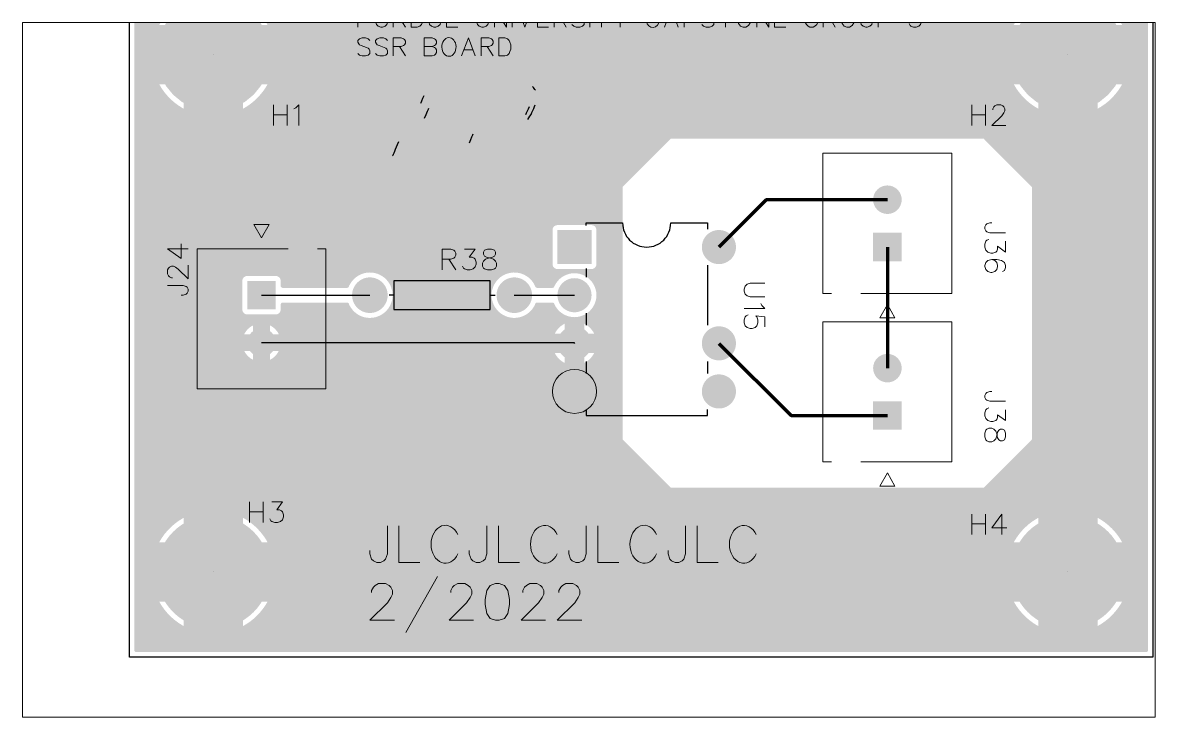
# Paper-space layout 'Layout1' of a CAD drawing. Header units: inches. Extents: x 0 to 16.5, y 0 to 10.2.
# The model-space entities are those that its viewports show. They can reach past a viewport. Long polylines and large blocks are cut down to what shows.
import ezdxf

# ---------------------------------------------------------------- set-up
doc = ezdxf.new("R2010")
doc.units = ezdxf.units.IN
doc.header["$MEASUREMENT"] = 0
doc.layers.add('PDF4_Geometry', color=7, linetype='Continuous', true_color=0xffcc00)
doc.layers.add('PDF4_Solid Fills', color=7, linetype='Continuous', true_color=0xbfbfbf)

msp = doc.modelspace()

# ---------------------------------------------------------------- hatches: boundary and pattern name
at = {"layer": 'PDF4_Solid Fills', "transparency": 33554559}
h = msp.add_hatch(color=1, dxfattribs=at)
h.paths.add_polyline_path([(6.139, 14.585), (6.126, 14.588), (6.115, 14.595), (6.108, 14.606), (6.105, 14.619), (6.105, 26.42), (6.108, 26.433), (6.115, 26.444), (6.126, 26.452), (6.139, 26.454), (23.962, 26.454), (23.975, 26.452), (23.986, 26.444), (23.993, 26.433), (23.996, 26.42), (23.996, 23.681), (23.993, 23.669), (23.986, 23.657), (23.975, 23.65), (23.962, 23.648), (15.575, 23.648), (15.57, 23.645), (14.725, 22.8), (14.722, 22.795), (14.722, 18.34), (14.725, 18.335), (15.57, 17.49), (15.575, 17.487), (23.962, 17.487), (23.975, 17.485), (23.986, 17.477), (23.993, 17.466), (23.996, 17.453), (23.996, 14.619), (23.993, 14.606), (23.986, 14.595), (23.975, 14.588), (23.962, 14.585)], flags=0)
h.paths.add_polyline_path([(10.249, 20.485), (10.299, 20.487), (10.347, 20.494), (10.395, 20.508), (10.44, 20.527), (10.483, 20.552), (10.523, 20.582), (10.558, 20.616), (10.589, 20.654), (10.615, 20.696), (10.635, 20.741), (10.65, 20.788), (10.66, 20.837), (10.663, 20.886), (10.66, 20.935), (10.65, 20.984), (10.635, 21.031), (10.615, 21.076), (10.589, 21.118), (10.558, 21.156), (10.523, 21.191), (10.483, 21.22), (10.44, 21.245), (10.395, 21.264), (10.347, 21.278), (10.299, 21.285), (10.249, 21.287), (10.2, 21.282), (10.152, 21.272), (10.105, 21.255), (10.061, 21.233), (10.02, 21.206), (9.983, 21.174), (9.949, 21.137), (9.921, 21.097), (9.897, 21.054), (9.891, 21.037), (9.884, 21.026), (9.872, 21.018), (9.859, 21.015), (8.723, 21.015), (8.71, 21.018), (8.699, 21.025), (8.691, 21.036), (8.689, 21.049), (8.689, 21.136), (8.686, 21.157), (8.68, 21.176), (8.67, 21.192), (8.656, 21.206), (8.64, 21.216), (8.621, 21.223), (8.6, 21.225), (8.1, 21.225), (8.078, 21.223), (8.06, 21.216), (8.044, 21.206), (8.03, 21.192), (8.02, 21.176), (8.013, 21.157), (8.011, 21.136), (8.011, 20.636), (8.013, 20.615), (8.02, 20.596), (8.03, 20.58), (8.044, 20.566), (8.06, 20.556), (8.078, 20.549), (8.1, 20.547), (8.6, 20.547), (8.621, 20.549), (8.64, 20.556), (8.656, 20.566), (8.67, 20.58), (8.68, 20.596), (8.686, 20.615), (8.689, 20.636), (8.689, 20.723), (8.691, 20.736), (8.699, 20.747), (8.71, 20.754), (8.723, 20.757), (9.859, 20.757), (9.872, 20.754), (9.884, 20.747), (9.891, 20.735), (9.897, 20.718), (9.921, 20.675), (9.949, 20.635), (9.983, 20.598), (10.02, 20.566), (10.061, 20.539), (10.105, 20.517), (10.152, 20.5), (10.2, 20.49)], flags=0)
h.paths.add_polyline_path([(12.798, 20.485), (12.848, 20.487), (12.896, 20.494), (12.944, 20.508), (12.989, 20.527), (13.032, 20.552), (13.072, 20.582), (13.107, 20.616), (13.138, 20.654), (13.164, 20.696), (13.183, 20.737), (13.19, 20.748), (13.201, 20.754), (13.214, 20.757), (13.485, 20.757), (13.498, 20.754), (13.509, 20.747), (13.516, 20.735), (13.522, 20.721), (13.545, 20.678), (13.574, 20.639), (13.607, 20.603), (13.645, 20.572), (13.686, 20.546), (13.73, 20.526), (13.776, 20.511), (13.824, 20.501), (13.873, 20.498), (13.921, 20.501), (13.969, 20.511), (14.015, 20.526), (14.06, 20.546), (14.101, 20.572), (14.138, 20.603), (14.171, 20.639), (14.2, 20.678), (14.223, 20.721), (14.241, 20.766), (14.254, 20.813), (14.26, 20.862), (14.26, 20.91), (14.254, 20.959), (14.241, 21.006), (14.223, 21.051), (14.2, 21.094), (14.171, 21.133), (14.138, 21.169), (14.101, 21.2), (14.06, 21.226), (14.015, 21.246), (13.969, 21.262), (13.921, 21.271), (13.873, 21.274), (13.824, 21.271), (13.776, 21.262), (13.73, 21.246), (13.686, 21.226), (13.645, 21.2), (13.607, 21.169), (13.574, 21.133), (13.545, 21.094), (13.522, 21.051), (13.516, 21.037), (13.509, 21.025), (13.498, 21.018), (13.485, 21.015), (13.214, 21.015), (13.201, 21.018), (13.19, 21.025), (13.183, 21.035), (13.164, 21.076), (13.138, 21.118), (13.107, 21.156), (13.072, 21.191), (13.032, 21.22), (12.989, 21.245), (12.944, 21.264), (12.896, 21.278), (12.848, 21.285), (12.798, 21.287), (12.749, 21.282), (12.701, 21.272), (12.654, 21.255), (12.61, 21.233), (12.569, 21.206), (12.532, 21.174), (12.498, 21.137), (12.47, 21.097), (12.446, 21.054), (12.429, 21.008), (12.416, 20.96), (12.41, 20.911), (12.41, 20.861), (12.416, 20.812), (12.429, 20.765), (12.446, 20.718), (12.47, 20.675), (12.498, 20.635), (12.532, 20.598), (12.569, 20.566), (12.61, 20.539), (12.654, 20.517), (12.701, 20.5), (12.749, 20.49)], flags=0)
h.paths.add_polyline_path([(14.172, 21.348), (14.193, 21.35), (14.211, 21.357), (14.228, 21.367), (14.241, 21.381), (14.252, 21.397), (14.258, 21.415), (14.261, 21.437), (14.261, 22.035), (14.258, 22.056), (14.252, 22.074), (14.241, 22.091), (14.228, 22.104), (14.211, 22.115), (14.193, 22.121), (14.172, 22.124), (13.574, 22.124), (13.552, 22.121), (13.534, 22.115), (13.518, 22.104), (13.504, 22.091), (13.494, 22.074), (13.487, 22.056), (13.485, 22.035), (13.485, 21.437), (13.487, 21.415), (13.494, 21.397), (13.504, 21.381), (13.518, 21.367), (13.534, 21.357), (13.552, 21.35), (13.574, 21.348)], flags=0)
h.paths.add_polyline_path([(21.627, 25.661), (21.626, 25.657), (22.059, 25.657), (22.059, 26.09), (22.037, 26.079), (21.965, 26.033), (21.897, 25.983), (21.834, 25.927), (21.775, 25.867), (21.72, 25.802), (21.671, 25.733)], flags=0)
h.paths.add_polyline_path([(22.037, 15.056), (22.059, 15.045), (22.059, 15.477), (21.626, 15.477), (21.627, 15.474), (21.671, 15.401), (21.72, 15.333), (21.775, 15.268), (21.834, 15.207), (21.897, 15.152), (21.965, 15.101)], flags=0)
h.paths.add_polyline_path([(22.059, 24.179), (22.059, 24.611), (21.626, 24.611), (21.627, 24.608), (21.671, 24.535), (21.72, 24.467), (21.775, 24.402), (21.834, 24.341), (21.897, 24.286), (21.965, 24.235), (22.037, 24.19)], flags=0)
h.paths.add_polyline_path([(21.627, 16.527), (21.626, 16.523), (22.059, 16.523), (22.059, 16.956), (22.037, 16.944), (21.965, 16.899), (21.897, 16.849), (21.834, 16.793), (21.775, 16.733), (21.72, 16.668), (21.671, 16.599)], flags=0)
h.paths.add_polyline_path([(6.977, 15.045), (6.977, 15.477), (6.544, 15.477), (6.546, 15.474), (6.589, 15.401), (6.638, 15.333), (6.693, 15.268), (6.752, 15.207), (6.816, 15.152), (6.884, 15.101), (6.955, 15.056)], flags=0)
h.paths.add_polyline_path([(6.546, 16.527), (6.544, 16.523), (6.977, 16.523), (6.977, 16.956), (6.955, 16.944), (6.884, 16.899), (6.816, 16.849), (6.752, 16.793), (6.693, 16.733), (6.638, 16.668), (6.589, 16.599)], flags=0)
h.paths.add_polyline_path([(6.977, 24.179), (6.977, 24.611), (6.544, 24.611), (6.546, 24.608), (6.589, 24.535), (6.638, 24.467), (6.693, 24.402), (6.752, 24.341), (6.816, 24.286), (6.884, 24.235), (6.955, 24.19)], flags=0)
h.paths.add_polyline_path([(6.546, 25.661), (6.544, 25.657), (6.977, 25.657), (6.977, 26.09), (6.955, 26.079), (6.884, 26.033), (6.816, 25.983), (6.752, 25.927), (6.693, 25.867), (6.638, 25.802), (6.589, 25.733)], flags=0)
h.paths.add_polyline_path([(23.105, 26.09), (23.105, 25.657), (23.538, 25.657), (23.515, 25.698), (23.469, 25.768), (23.417, 25.835), (23.36, 25.898), (23.299, 25.956), (23.233, 26.009), (23.163, 26.057)], flags=0)
h.paths.add_polyline_path([(23.105, 16.956), (23.105, 16.523), (23.538, 16.523), (23.515, 16.564), (23.469, 16.634), (23.417, 16.701), (23.36, 16.764), (23.299, 16.822), (23.233, 16.875), (23.163, 16.923)], flags=0)
h.paths.add_polyline_path([(23.105, 15.045), (23.163, 15.078), (23.233, 15.126), (23.299, 15.179), (23.36, 15.237), (23.417, 15.3), (23.469, 15.366), (23.515, 15.437), (23.538, 15.477), (23.105, 15.477)], flags=0)
h.paths.add_polyline_path([(8.023, 15.045), (8.081, 15.078), (8.151, 15.126), (8.217, 15.179), (8.278, 15.237), (8.335, 15.3), (8.387, 15.366), (8.434, 15.437), (8.456, 15.477), (8.023, 15.477)], flags=0)
h.paths.add_polyline_path([(8.456, 25.657), (8.434, 25.698), (8.387, 25.768), (8.335, 25.835), (8.278, 25.898), (8.217, 25.956), (8.151, 26.009), (8.081, 26.057), (8.023, 26.09), (8.023, 25.657)], flags=0)
h.paths.add_polyline_path([(8.023, 24.611), (8.023, 24.179), (8.081, 24.212), (8.151, 24.26), (8.217, 24.313), (8.278, 24.371), (8.335, 24.434), (8.387, 24.5), (8.434, 24.571), (8.456, 24.611)], flags=0)
h.paths.add_polyline_path([(23.105, 24.611), (23.105, 24.179), (23.163, 24.212), (23.233, 24.26), (23.299, 24.313), (23.36, 24.371), (23.417, 24.434), (23.469, 24.5), (23.515, 24.571), (23.538, 24.611)], flags=0)
h.paths.add_polyline_path([(8.023, 16.956), (8.023, 16.523), (8.456, 16.523), (8.434, 16.564), (8.387, 16.634), (8.335, 16.701), (8.278, 16.764), (8.217, 16.822), (8.151, 16.875), (8.081, 16.923)], flags=0)
h.paths.add_polyline_path([(13.701, 20.208), (13.701, 20.383), (13.686, 20.376), (13.645, 20.35), (13.607, 20.319), (13.574, 20.283), (13.545, 20.244), (13.526, 20.208)], flags=0)
h.paths.add_polyline_path([(14.045, 20.383), (14.045, 20.208), (14.22, 20.208), (14.2, 20.244), (14.171, 20.283), (14.138, 20.319), (14.101, 20.35), (14.06, 20.376)], flags=0)
h.paths.add_polyline_path([(13.701, 19.69), (13.701, 19.865), (13.526, 19.865), (13.545, 19.829), (13.574, 19.789), (13.607, 19.754), (13.645, 19.723), (13.686, 19.697)], flags=0)
h.paths.add_polyline_path([(14.045, 19.865), (14.045, 19.69), (14.06, 19.697), (14.101, 19.723), (14.138, 19.754), (14.171, 19.789), (14.2, 19.829), (14.22, 19.865)], flags=0)
h.paths.add_polyline_path([(8.202, 19.745), (8.202, 19.902), (8.045, 19.902), (8.064, 19.868), (8.091, 19.831), (8.123, 19.798), (8.158, 19.77), (8.197, 19.747)], flags=0)
h.paths.add_polyline_path([(8.497, 19.745), (8.503, 19.747), (8.542, 19.77), (8.577, 19.798), (8.609, 19.831), (8.635, 19.868), (8.655, 19.902), (8.497, 19.902)], flags=0)
h.paths.add_polyline_path([(8.497, 20.354), (8.497, 20.197), (8.654, 20.197), (8.647, 20.213), (8.623, 20.251), (8.593, 20.285), (8.56, 20.316), (8.522, 20.341)], flags=0)
h.paths.add_polyline_path([(8.053, 20.213), (8.045, 20.197), (8.202, 20.197), (8.202, 20.354), (8.177, 20.341), (8.14, 20.316), (8.106, 20.285), (8.077, 20.251)], flags=0)
h = msp.add_hatch(color=1, dxfattribs=at)
h.paths.add_polyline_path([(23.975, 14.588), (23.962, 14.585), (21.129, 14.585), (21.116, 14.588), (21.105, 14.595), (21.098, 14.606), (21.095, 14.619), (21.095, 17.473), (21.098, 17.486), (21.105, 17.497), (21.942, 18.335), (21.945, 18.34), (21.945, 22.795), (21.942, 22.8), (21.105, 23.638), (21.098, 23.649), (21.095, 23.662), (21.095, 26.42), (21.098, 26.433), (21.105, 26.444), (21.116, 26.452), (21.129, 26.454), (23.962, 26.454), (23.975, 26.452), (23.986, 26.444), (23.993, 26.433), (23.996, 26.42), (23.996, 14.619), (23.993, 14.606), (23.986, 14.595)], flags=0)
h.paths.add_polyline_path([(22.059, 25.657), (22.059, 26.09), (22.037, 26.079), (21.965, 26.033), (21.897, 25.983), (21.834, 25.927), (21.775, 25.867), (21.72, 25.802), (21.671, 25.733), (21.627, 25.661), (21.626, 25.657)], flags=0)
h.paths.add_polyline_path([(22.037, 15.056), (22.059, 15.045), (22.059, 15.477), (21.626, 15.477), (21.627, 15.474), (21.671, 15.401), (21.72, 15.333), (21.775, 15.268), (21.834, 15.207), (21.897, 15.152), (21.965, 15.101)], flags=0)
h.paths.add_polyline_path([(21.627, 16.527), (21.626, 16.523), (22.059, 16.523), (22.059, 16.956), (22.037, 16.944), (21.965, 16.899), (21.897, 16.849), (21.834, 16.793), (21.775, 16.733), (21.72, 16.668), (21.671, 16.599)], flags=0)
h.paths.add_polyline_path([(22.059, 24.179), (22.059, 24.611), (21.626, 24.611), (21.627, 24.608), (21.671, 24.535), (21.72, 24.467), (21.775, 24.402), (21.834, 24.341), (21.897, 24.286), (21.965, 24.235), (22.037, 24.19)], flags=0)
h.paths.add_polyline_path([(23.538, 16.523), (23.515, 16.564), (23.469, 16.634), (23.417, 16.701), (23.36, 16.764), (23.299, 16.822), (23.233, 16.875), (23.163, 16.923), (23.105, 16.956), (23.105, 16.523)], flags=0)
h.paths.add_polyline_path([(23.105, 26.09), (23.105, 25.657), (23.538, 25.657), (23.515, 25.698), (23.469, 25.768), (23.417, 25.835), (23.36, 25.898), (23.299, 25.956), (23.233, 26.009), (23.163, 26.057)], flags=0)
h.paths.add_polyline_path([(23.105, 24.611), (23.105, 24.179), (23.163, 24.212), (23.233, 24.26), (23.299, 24.313), (23.36, 24.371), (23.417, 24.434), (23.469, 24.5), (23.515, 24.571), (23.538, 24.611)], flags=0)
h.paths.add_polyline_path([(23.105, 15.045), (23.163, 15.078), (23.233, 15.126), (23.299, 15.179), (23.36, 15.237), (23.417, 15.3), (23.469, 15.366), (23.515, 15.437), (23.538, 15.477), (23.105, 15.477)], flags=0)
for points in [[(8.503, 25.134, 0.414706), (7.5, 26.138), (7.5, 26.138, 0.414706), (6.497, 25.134), (6.497, 25.134, 0.414706), (7.5, 24.131), (7.5, 24.131, 0.414706)], [(23.585, 25.134, 0.414706), (22.582, 26.138), (22.582, 26.138, 0.414706), (21.579, 25.134), (21.579, 25.134, 0.414706), (22.582, 24.131), (22.582, 24.131, 0.414706)], [(19.648, 22.572, 0.414518), (19.396, 22.824), (19.396, 22.824, 0.414518), (19.143, 22.572), (19.143, 22.572, 0.413551), (19.396, 22.32), (19.396, 22.32, 0.413551)], [(16.723, 21.736, 0.414706), (16.422, 22.037), (16.422, 22.037, 0.414706), (16.121, 21.736), (16.121, 21.736, 0.414706), (16.422, 21.435), (16.422, 21.435, 0.414706)], [(10.576, 20.886, 0.414474), (10.262, 21.2), (10.262, 21.2, 0.414474), (9.948, 20.886), (9.948, 20.886, 0.414474), (10.262, 20.572), (10.262, 20.572, 0.414474)], [(13.125, 20.886, 0.414474), (12.811, 21.2), (12.811, 21.2, 0.414474), (12.497, 20.886), (12.497, 20.886, 0.414474), (12.811, 20.572), (12.811, 20.572, 0.414474)], [(14.174, 20.886, 0.414706), (13.873, 21.187), (13.873, 21.187, 0.414706), (13.572, 20.886), (13.572, 20.886, 0.414706), (13.873, 20.585), (13.873, 20.585, 0.414706)], [(8.602, 20.049, 0.413551), (8.35, 20.302), (8.35, 20.302, 0.413551), (8.097, 20.049), (8.097, 20.049, 0.414518), (8.35, 19.798), (8.35, 19.798, 0.414518)], [(14.174, 20.036, 0.414706), (13.873, 20.337), (13.873, 20.337, 0.414706), (13.572, 20.036), (13.572, 20.036, 0.414706), (13.873, 19.735), (13.873, 19.735, 0.414706)], [(16.723, 20.036, 0.414706), (16.422, 20.337), (16.422, 20.337, 0.414706), (16.121, 20.036), (16.121, 20.036, 0.414706), (16.422, 19.735), (16.422, 19.735, 0.414706)], [(19.648, 19.599, 0.414518), (19.396, 19.85), (19.396, 19.85, 0.414518), (19.143, 19.599), (19.143, 19.599, 0.413551), (19.396, 19.346), (19.396, 19.346, 0.413551)], [(14.174, 19.187, 0.414706), (13.873, 19.488), (13.873, 19.488, 0.414706), (13.572, 19.187), (13.572, 19.187, 0.414706), (13.873, 18.886), (13.873, 18.886, 0.414706)], [(16.723, 19.187, 0.414706), (16.422, 19.488), (16.422, 19.488, 0.414706), (16.121, 19.187), (16.121, 19.187, 0.414706), (16.422, 18.886), (16.422, 18.886, 0.414706)], [(8.503, 16, 0.414706), (7.5, 17.003), (7.5, 17.003, 0.414706), (6.497, 16), (6.497, 16, 0.414706), (7.5, 14.997), (7.5, 14.997, 0.414706)], [(23.585, 16, 0.414706), (22.582, 17.003), (22.582, 17.003, 0.414706), (21.579, 16), (21.579, 16, 0.414706), (22.582, 14.997), (22.582, 14.997, 0.414706)]]:
    msp.add_hatch(color=256, dxfattribs=at).paths.add_polyline_path(points)
at = {"layer": 'PDF4_Solid Fills', "true_color": 0xffcc00, "transparency": 33554559}
h = msp.add_hatch(color=40, dxfattribs=at)
h.paths.add_polyline_path([(11.235, 24.672, 0.002432), (11.03, 24.199)], flags=0)
h.paths.add_polyline_path([(11.03, 24.199), (11.025, 24.188), (11.161, 24.188), (11.297, 24.188), (11.297, 24.182)], flags=0)
h.paths.add_polyline_path([(11.223, 24.005), (11.149, 23.835), (11.01, 23.833), (10.87, 23.831), (10.767, 23.591)], flags=0)
h.paths.add_polyline_path([(10.664, 23.346), (10.664, 23.341), (11.337, 23.341), (12.01, 23.341), (12.095, 23.54), (12.179, 23.739), (12.357, 23.739), (12.534, 23.739), (12.606, 23.748)], flags=0)
h.paths.add_polyline_path([(12.606, 23.748, 0.028947), (12.74, 23.773)], flags=0)
h.paths.add_polyline_path([(12.74, 23.773), (12.803, 23.79), (12.862, 23.821), (12.921, 23.851), (12.971, 23.897), (13.021, 23.942), (13.052, 23.988)], flags=0)
h.paths.add_polyline_path([(13.181, 24.249), (13.207, 24.325), (13.203, 24.4), (13.199, 24.475), (13.184, 24.503)], flags=0)
h.paths.add_polyline_path([(13.132, 24.571), (13.095, 24.61), (13.044, 24.632), (12.994, 24.654), (12.937, 24.666), (12.88, 24.678), (12.06, 24.678), (11.239, 24.679), (11.235, 24.672)], flags=0)
h.paths.add_polyline_path([(12.961, 24.573), (13.016, 24.554), (13.05, 24.53), (13.084, 24.506), (13.103, 24.467), (13.123, 24.428), (13.118, 24.366), (13.113, 24.305), (13.075, 24.213)], flags=0)
h.paths.add_polyline_path([(13.009, 24.073), (12.981, 24.026), (12.926, 23.971), (12.871, 23.917), (12.815, 23.89)], flags=0)
h.paths.add_polyline_path([(12.692, 23.846, 0.035313), (12.815, 23.89)], flags=0)
h.paths.add_polyline_path([(12.692, 23.846), (12.627, 23.828), (12.234, 23.825), (11.841, 23.821), (11.827, 23.785), (11.813, 23.748), (11.949, 23.748), (12.084, 23.748), (12.08, 23.731)], flags=0)
h.paths.add_polyline_path([(12.013, 23.569), (11.951, 23.424), (11.371, 23.424), (10.791, 23.424), (10.802, 23.451)], flags=0)
h.paths.add_polyline_path([(10.871, 23.613, 0.000898), (10.802, 23.451)], flags=0)
h.paths.add_polyline_path([(10.871, 23.613), (10.929, 23.747), (11.069, 23.75), (11.208, 23.752), (11.319, 24.01), (11.43, 24.267), (11.296, 24.27), (11.162, 24.272), (11.162, 24.278)], flags=0)
h.paths.add_polyline_path([(11.218, 24.413, 0.00011), (11.285, 24.569)], flags=0)
h.paths.add_polyline_path([(11.285, 24.569), (11.297, 24.596), (12.101, 24.594), (12.905, 24.591), (12.961, 24.573)], flags=0)
h.paths.add_polyline_path([(12.009, 24.207), (11.983, 24.143), (12.191, 24.14), (12.399, 24.138), (12.437, 24.147), (12.475, 24.156), (12.501, 24.176), (12.527, 24.196), (12.538, 24.221), (12.548, 24.246), (12.543, 24.259), (12.539, 24.271), (12.287, 24.271), (12.036, 24.271)], flags=0)
at = {"layer": 'PDF4_Solid Fills', "true_color": 0x212121, "transparency": 33554559}
for points in [[(14.04, 21.736, 0.411972), (13.873, 21.903), (13.873, 21.903, 0.411972), (13.705, 21.736), (13.705, 21.736, 0.411972), (13.873, 21.568), (13.873, 21.568, 0.411972)], [(16.589, 21.736, 0.411972), (16.422, 21.903), (16.422, 21.903, 0.411972), (16.254, 21.736), (16.254, 21.736, 0.411972), (16.422, 21.568), (16.422, 21.568, 0.411972)], [(10.411, 20.886, 0.413386), (10.262, 21.036), (10.262, 21.036, 0.413386), (10.112, 20.886), (10.112, 20.886, 0.413386), (10.262, 20.736), (10.262, 20.736, 0.413386)], [(12.961, 20.886, 0.413386), (12.811, 21.036), (12.811, 21.036, 0.413386), (12.661, 20.886), (12.661, 20.886, 0.413386), (12.811, 20.736), (12.811, 20.736, 0.413386)], [(14.04, 20.886, 0.411972), (13.873, 21.054), (13.873, 21.054, 0.411972), (13.705, 20.886), (13.705, 20.886, 0.411972), (13.873, 20.718), (13.873, 20.718, 0.411972)], [(14.04, 20.036, 0.411972), (13.873, 20.204), (13.873, 20.204, 0.411972), (13.705, 20.036), (13.705, 20.036, 0.411972), (13.873, 19.869), (13.873, 19.869, 0.411972)], [(16.589, 20.036, 0.411972), (16.422, 20.204), (16.422, 20.204, 0.411972), (16.254, 20.036), (16.254, 20.036, 0.411972), (16.422, 19.869), (16.422, 19.869, 0.411972)], [(14.04, 19.187, 0.411972), (13.873, 19.354), (13.873, 19.354, 0.411972), (13.705, 19.187), (13.705, 19.187, 0.411972), (13.873, 19.019), (13.873, 19.019, 0.411972)], [(16.589, 19.187, 0.411972), (16.422, 19.354), (16.422, 19.354, 0.411972), (16.254, 19.187), (16.254, 19.187, 0.411972), (16.422, 19.019), (16.422, 19.019, 0.411972)]]:
    msp.add_hatch(color=250, dxfattribs=at).paths.add_polyline_path(points)

# ---------------------------------------------------------------- linework, layer by layer
at = {"layer": 'PDF4_Geometry', "color": 6, "lineweight": 25}
msp.add_lwpolyline([(6.018, 26.541), (24.082, 26.541), (24.082, 14.498), (6.018, 14.498)], close=True, dxfattribs=at)
at = {"layer": 'PDF4_Geometry', "lineweight": 9}
for points in [[(10.049, 25.772), (10.186, 25.772), (10.232, 25.787), (10.247, 25.802), (10.262, 25.833), (10.262, 25.879), (10.247, 25.908), (10.232, 25.924), (10.186, 25.939), (10.049, 25.939), (10.049, 25.62)], [(10.363, 25.939), (10.363, 25.711), (10.378, 25.665), (10.408, 25.635), (10.454, 25.62), (10.484, 25.62), (10.529, 25.635), (10.56, 25.665), (10.575, 25.711), (10.575, 25.939)], [(10.675, 25.787), (10.812, 25.787), (10.858, 25.802), (10.873, 25.818), (10.889, 25.848), (10.889, 25.879), (10.873, 25.908), (10.858, 25.924), (10.812, 25.939), (10.675, 25.939), (10.675, 25.62)], [(11.302, 25.939), (11.302, 25.711), (11.317, 25.665), (11.348, 25.635), (11.393, 25.62), (11.424, 25.62), (11.469, 25.635), (11.5, 25.665), (11.515, 25.711), (11.515, 25.939)], [(11.813, 25.939), (11.615, 25.939), (11.615, 25.62), (11.813, 25.62)], [(12.148, 25.939), (12.148, 25.711), (12.162, 25.665), (12.193, 25.635), (12.239, 25.62), (12.269, 25.62), (12.314, 25.635), (12.345, 25.665), (12.36, 25.711), (12.36, 25.939)], [(12.674, 25.939), (12.674, 25.62), (12.461, 25.939), (12.461, 25.62)], [(12.774, 25.939), (12.774, 25.62)], [(12.874, 25.939), (12.996, 25.62), (13.117, 25.939)], [(13.416, 25.939), (13.218, 25.939), (13.218, 25.62), (13.416, 25.62)], [(13.516, 25.787), (13.653, 25.787), (13.699, 25.802), (13.714, 25.818), (13.729, 25.848), (13.729, 25.879), (13.714, 25.908), (13.699, 25.924), (13.653, 25.939), (13.516, 25.939), (13.516, 25.62)], [(14.042, 25.894), (14.012, 25.924), (13.966, 25.939), (13.905, 25.939), (13.86, 25.924), (13.829, 25.894), (13.829, 25.864), (13.845, 25.833), (13.86, 25.818), (13.89, 25.802), (13.982, 25.772), (14.012, 25.757), (14.027, 25.742), (14.042, 25.711), (14.042, 25.665), (14.012, 25.635), (13.966, 25.62), (13.905, 25.62), (13.86, 25.635), (13.829, 25.665)], [(14.142, 25.939), (14.142, 25.62)], [(14.349, 25.939), (14.349, 25.62)], [(14.556, 25.939), (14.677, 25.787), (14.677, 25.62)], [(14.8, 25.939), (14.677, 25.787)], [(15.705, 25.62), (15.584, 25.939), (15.462, 25.62)], [(15.806, 25.772), (15.943, 25.772), (15.988, 25.787), (16.004, 25.802), (16.019, 25.833), (16.019, 25.879), (16.004, 25.908), (15.988, 25.924), (15.943, 25.939), (15.806, 25.939), (15.806, 25.62)], [(16.332, 25.894), (16.302, 25.924), (16.256, 25.939), (16.195, 25.939), (16.15, 25.924), (16.119, 25.894), (16.119, 25.864), (16.135, 25.833), (16.15, 25.818), (16.18, 25.802), (16.271, 25.772), (16.302, 25.757), (16.317, 25.742), (16.332, 25.711), (16.332, 25.665), (16.302, 25.635), (16.256, 25.62), (16.195, 25.62), (16.15, 25.635), (16.119, 25.665)], [(16.539, 25.939), (16.539, 25.62)], [(17.302, 25.939), (17.302, 25.62), (17.09, 25.939), (17.09, 25.62)], [(17.6, 25.939), (17.402, 25.939), (17.402, 25.62), (17.6, 25.62)], [(18.163, 25.864), (18.147, 25.894), (18.117, 25.924), (18.087, 25.939), (18.026, 25.939), (17.995, 25.924), (17.965, 25.894), (17.95, 25.864), (17.935, 25.818), (17.935, 25.742), (17.95, 25.696), (17.965, 25.665), (17.995, 25.635), (18.026, 25.62), (18.087, 25.62), (18.117, 25.635), (18.147, 25.665), (18.163, 25.696), (18.163, 25.742), (18.087, 25.742)], [(18.263, 25.787), (18.4, 25.787), (18.446, 25.802), (18.461, 25.818), (18.476, 25.848), (18.476, 25.879), (18.461, 25.908), (18.446, 25.924), (18.4, 25.939), (18.263, 25.939), (18.263, 25.62)], [(18.92, 25.939), (18.92, 25.711), (18.935, 25.665), (18.966, 25.635), (19.012, 25.62), (19.041, 25.62), (19.087, 25.635), (19.118, 25.665), (19.133, 25.711), (19.133, 25.939)], [(19.233, 25.772), (19.37, 25.772), (19.416, 25.787), (19.431, 25.802), (19.446, 25.833), (19.446, 25.879), (19.431, 25.908), (19.416, 25.924), (19.37, 25.939), (19.233, 25.939), (19.233, 25.62)], [(19.811, 25.939), (19.979, 25.939), (19.887, 25.818), (19.933, 25.818), (19.963, 25.802), (19.979, 25.787), (19.994, 25.742), (19.994, 25.711), (19.979, 25.665), (19.948, 25.635), (19.902, 25.62), (19.857, 25.62), (19.811, 25.635), (19.796, 25.65), (19.781, 25.681)], [(10.783, 25.787), (10.889, 25.62)], [(11.615, 25.787), (11.737, 25.787)], [(13.218, 25.787), (13.34, 25.787)], [(13.622, 25.787), (13.729, 25.62)], [(15.508, 25.727), (15.66, 25.727)], [(17.402, 25.787), (17.524, 25.787)], [(18.369, 25.787), (18.476, 25.62)], [(10.262, 25.384), (10.232, 25.414), (10.186, 25.429), (10.125, 25.429), (10.08, 25.414), (10.049, 25.384), (10.049, 25.354), (10.065, 25.323), (10.08, 25.308), (10.11, 25.292), (10.201, 25.262), (10.232, 25.247), (10.247, 25.232), (10.262, 25.202), (10.262, 25.156), (10.232, 25.125), (10.186, 25.11), (10.125, 25.11), (10.08, 25.125), (10.049, 25.156)], [(10.575, 25.384), (10.545, 25.414), (10.5, 25.429), (10.438, 25.429), (10.392, 25.414), (10.363, 25.384), (10.363, 25.354), (10.378, 25.323), (10.392, 25.308), (10.423, 25.292), (10.515, 25.262), (10.545, 25.247), (10.56, 25.232), (10.575, 25.202), (10.575, 25.156), (10.545, 25.125), (10.5, 25.11), (10.438, 25.11), (10.392, 25.125), (10.363, 25.156)], [(10.675, 25.277), (10.812, 25.277), (10.858, 25.292), (10.873, 25.308), (10.889, 25.338), (10.889, 25.369), (10.873, 25.399), (10.858, 25.414), (10.812, 25.429), (10.675, 25.429), (10.675, 25.11)], [(11.36, 25.277), (11.405, 25.292), (11.421, 25.308), (11.436, 25.338), (11.436, 25.369), (11.421, 25.399), (11.405, 25.414), (11.36, 25.429), (11.223, 25.429), (11.223, 25.11), (11.36, 25.11), (11.405, 25.125), (11.421, 25.14), (11.436, 25.171), (11.436, 25.217), (11.421, 25.247), (11.405, 25.262), (11.36, 25.277), (11.223, 25.277)], [(12.123, 25.11), (12.002, 25.429), (11.88, 25.11)], [(12.224, 25.277), (12.36, 25.277), (12.406, 25.292), (12.421, 25.308), (12.437, 25.338), (12.437, 25.369), (12.421, 25.399), (12.406, 25.414), (12.36, 25.429), (12.224, 25.429), (12.224, 25.11)], [(10.783, 25.277), (10.889, 25.11)], [(11.925, 25.217), (12.077, 25.217)], [(12.33, 25.277), (12.437, 25.11)]]:
    msp.add_lwpolyline(points, dxfattribs=at)
for points in [[(10.989, 25.62), (11.095, 25.62), (11.141, 25.635), (11.172, 25.665), (11.187, 25.696), (11.201, 25.742), (11.201, 25.818), (11.187, 25.864), (11.172, 25.894), (11.141, 25.924), (11.095, 25.939), (10.989, 25.939)], [(12.537, 25.11), (12.643, 25.11), (12.689, 25.125), (12.719, 25.156), (12.734, 25.186), (12.75, 25.232), (12.75, 25.308), (12.734, 25.354), (12.719, 25.384), (12.689, 25.414), (12.643, 25.429), (12.537, 25.429)]]:
    msp.add_lwpolyline(points, close=True, dxfattribs=at)
at = {"layer": 'PDF4_Geometry', "color": 250, "lineweight": 211, "true_color": 0x212121}
for points in [[(7.5, 25.134), (7.5, 25.134)], [(22.582, 25.134), (22.582, 25.134)], [(7.5, 16), (7.5, 16)], [(22.582, 16), (22.582, 16)]]:
    msp.add_lwpolyline(points, dxfattribs=at)
at = {"layer": 'PDF4_Geometry', "lineweight": 15}
for points in [[(8.562, 24.246), (8.562, 23.881)], [(8.805, 24.246), (8.805, 23.881)], [(8.92, 24.176), (8.955, 24.194), (9.008, 24.246), (9.008, 23.881)], [(20.883, 24.246), (20.883, 23.881)], [(21.126, 24.246), (21.126, 23.881)], [(21.258, 24.159), (21.258, 24.176), (21.275, 24.211), (21.293, 24.229), (21.328, 24.246), (21.397, 24.246), (21.431, 24.229), (21.449, 24.211), (21.466, 24.176), (21.466, 24.141), (21.449, 24.106), (21.414, 24.055), (21.24, 23.881), (21.484, 23.881)], [(8.562, 24.072), (8.805, 24.072)], [(20.883, 24.072), (21.126, 24.072)], [(21.481, 21.986), (21.203, 21.986), (21.15, 22.004), (21.133, 22.021), (21.116, 22.056), (21.116, 22.091), (21.133, 22.126), (21.15, 22.144), (21.203, 22.161), (21.238, 22.161)], [(7.054, 21.706), (6.69, 21.706), (6.933, 21.533), (6.933, 21.794)], [(21.481, 21.838), (21.481, 21.647), (21.341, 21.75), (21.341, 21.698), (21.324, 21.664), (21.307, 21.647), (21.255, 21.629), (21.22, 21.629), (21.168, 21.647), (21.133, 21.681), (21.116, 21.733), (21.116, 21.785), (21.133, 21.838), (21.15, 21.855), (21.185, 21.872)], [(11.536, 21.523), (11.692, 21.523), (11.744, 21.54), (11.762, 21.557), (11.779, 21.592), (11.779, 21.627), (11.762, 21.662), (11.744, 21.68), (11.692, 21.697), (11.536, 21.697), (11.536, 21.332)], [(11.929, 21.697), (12.12, 21.697), (12.016, 21.557), (12.068, 21.557), (12.103, 21.54), (12.12, 21.523), (12.138, 21.471), (12.138, 21.436), (12.12, 21.384), (12.085, 21.349), (12.033, 21.332), (11.981, 21.332), (11.929, 21.349), (11.912, 21.366), (11.894, 21.401)], [(6.776, 21.192), (6.759, 21.192), (6.724, 21.209), (6.707, 21.227), (6.69, 21.262), (6.69, 21.331), (6.707, 21.366), (6.724, 21.383), (6.759, 21.4), (6.794, 21.4), (6.829, 21.383), (6.881, 21.348), (7.054, 21.175), (7.054, 21.418)], [(11.658, 21.523), (11.779, 21.332)], [(21.429, 21.306), (21.464, 21.323), (21.481, 21.375), (21.481, 21.409), (21.464, 21.462), (21.411, 21.497), (21.324, 21.514), (21.238, 21.514), (21.168, 21.497), (21.133, 21.462), (21.116, 21.409), (21.116, 21.392), (21.133, 21.341), (21.168, 21.306), (21.22, 21.288), (21.238, 21.288), (21.29, 21.306), (21.324, 21.341), (21.341, 21.392), (21.341, 21.409), (21.324, 21.462), (21.29, 21.497), (21.238, 21.514)], [(6.69, 21.06), (6.967, 21.06), (7.02, 21.042), (7.037, 21.025), (7.054, 20.991), (7.054, 20.956), (7.037, 20.921), (7.02, 20.903), (6.967, 20.886), (6.933, 20.886)], [(17.232, 21.098), (16.971, 21.098), (16.92, 21.081), (16.885, 21.047), (16.868, 20.994), (16.868, 20.959), (16.885, 20.907), (16.92, 20.872), (16.971, 20.855), (17.232, 20.855)], [(17.163, 20.741), (17.181, 20.706), (17.232, 20.653), (16.868, 20.653)], [(17.232, 20.33), (17.232, 20.504), (17.076, 20.522), (17.093, 20.504), (17.111, 20.452), (17.111, 20.4), (17.093, 20.347), (17.059, 20.313), (17.006, 20.296), (16.971, 20.296), (16.92, 20.313), (16.885, 20.347), (16.868, 20.4), (16.868, 20.452), (16.885, 20.504), (16.902, 20.522), (16.937, 20.539)], [(21.481, 19.013), (21.203, 19.013), (21.15, 19.03), (21.133, 19.047), (21.116, 19.082), (21.116, 19.117), (21.133, 19.152), (21.15, 19.17), (21.203, 19.187), (21.238, 19.187)], [(21.481, 18.864), (21.481, 18.673), (21.341, 18.776), (21.341, 18.724), (21.324, 18.69), (21.307, 18.673), (21.255, 18.655), (21.22, 18.655), (21.168, 18.673), (21.133, 18.707), (21.116, 18.759), (21.116, 18.811), (21.133, 18.864), (21.15, 18.881), (21.185, 18.898)], [(8.137, 17.236), (8.137, 16.871)], [(8.38, 17.236), (8.38, 16.871)], [(8.53, 17.236), (8.721, 17.236), (8.617, 17.096), (8.669, 17.096), (8.704, 17.079), (8.721, 17.063), (8.739, 17.01), (8.739, 16.975), (8.721, 16.923), (8.686, 16.888), (8.634, 16.871), (8.583, 16.871), (8.53, 16.888), (8.513, 16.905), (8.495, 16.94)], [(8.137, 17.063), (8.38, 17.063)], [(20.883, 17.023), (20.883, 16.659)], [(21.126, 17.023), (21.126, 16.659)], [(21.414, 16.659), (21.414, 17.023), (21.24, 16.78), (21.501, 16.78)], [(20.883, 16.85), (21.126, 16.85)]]:
    msp.add_lwpolyline(points, dxfattribs=at)
at = {"layer": 'PDF4_Geometry', "lineweight": 13}
for points in [[(18.409, 20.916), (18.258, 20.916), (18.258, 23.392), (20.533, 23.392), (20.533, 20.916), (18.927, 20.916)], [(9.337, 21.706), (9.487, 21.706), (9.487, 19.23), (7.212, 19.23), (7.212, 21.706), (8.818, 21.706)], [(18.409, 17.942), (18.258, 17.942), (18.258, 20.418), (20.533, 20.418), (20.533, 17.942), (18.927, 17.942)]]:
    msp.add_lwpolyline(points, dxfattribs=at)
at = {"layer": 'PDF4_Geometry', "color": 1, "lineweight": 90}
for points in [[(19.396, 22.572), (17.258, 22.572), (16.422, 21.736)], [(19.396, 21.736), (19.396, 19.598)], [(16.422, 20.036), (17.696, 18.762), (19.396, 18.762)]]:
    msp.add_lwpolyline(points, dxfattribs=at)
at = {"layer": 'PDF4_Geometry', "color": 250, "lineweight": 100, "true_color": 0x212121}
for points in [[(19.396, 22.572), (19.396, 22.572)], [(19.396, 21.736), (19.396, 21.736)], [(8.35, 20.886), (8.35, 20.886)], [(8.35, 20.05), (8.35, 20.05)], [(19.396, 19.598), (19.396, 19.598)], [(19.396, 18.762), (19.396, 18.762)]]:
    msp.add_lwpolyline(points, dxfattribs=at)
at = {"layer": 'PDF4_Geometry', "lineweight": 13}
for points in [[(8.484, 22.134), (8.216, 22.134), (8.35, 21.9)], [(19.262, 20.488), (19.529, 20.488), (19.396, 20.722)], [(19.262, 17.514), (19.529, 17.514), (19.396, 17.748)]]:
    msp.add_lwpolyline(points, close=True, dxfattribs=at)
at = {"layer": 'PDF4_Geometry', "lineweight": 25}
msp.add_lwpolyline([(14.077, 22.114), (14.077, 22.161), (14.722, 22.161, 0.414583), (15.147, 21.736, 0.414583), (15.572, 22.161), (16.218, 22.161), (16.218, 22.054)], format="xyb", dxfattribs=at)
at = {"layer": 'PDF4_Geometry', "lineweight": 15}
for points in [[(12.339, 21.697), (12.287, 21.68), (12.269, 21.645), (12.269, 21.61), (12.287, 21.575), (12.322, 21.557), (12.391, 21.54), (12.444, 21.523), (12.478, 21.488), (12.495, 21.454), (12.495, 21.401), (12.478, 21.366), (12.461, 21.349), (12.409, 21.332), (12.339, 21.332), (12.287, 21.349), (12.269, 21.366), (12.252, 21.401), (12.252, 21.454), (12.269, 21.488), (12.304, 21.523), (12.356, 21.54), (12.426, 21.557), (12.461, 21.575), (12.478, 21.61), (12.478, 21.645), (12.461, 21.68), (12.409, 21.697)], [(21.481, 18.453), (21.464, 18.505), (21.429, 18.523), (21.394, 18.523), (21.359, 18.505), (21.341, 18.47), (21.324, 18.401), (21.307, 18.349), (21.273, 18.314), (21.238, 18.297), (21.185, 18.297), (21.15, 18.314), (21.133, 18.332), (21.116, 18.384), (21.116, 18.453), (21.133, 18.505), (21.15, 18.523), (21.185, 18.54), (21.238, 18.54), (21.273, 18.523), (21.307, 18.488), (21.324, 18.436), (21.341, 18.367), (21.359, 18.332), (21.394, 18.314), (21.429, 18.314), (21.464, 18.332), (21.481, 18.384)]]:
    msp.add_lwpolyline(points, close=True, dxfattribs=at)
at = {"layer": 'PDF4_Geometry', "lineweight": 25}
for points in [[(16.218, 21.417), (16.218, 21.205), (16.218, 20.568), (16.218, 20.355)], [(14.077, 21.357), (14.077, 21.205)], [(12.386, 20.886), (12.386, 21.141), (10.686, 21.141), (10.686, 20.886), (10.601, 20.886)], [(10.686, 20.886), (10.686, 20.631), (12.386, 20.631), (12.386, 20.886), (12.471, 20.886)], [(14.077, 20.568), (14.077, 20.355)], [(14.077, 19.718), (14.077, 19.505)], [(16.218, 19.718), (16.218, 19.505)], [(14.077, 18.868), (14.077, 18.762), (16.218, 18.762), (16.218, 18.868)]]:
    msp.add_lwpolyline(points, dxfattribs=at)
at = {"layer": 'PDF4_Geometry', "color": 1, "lineweight": 25}
for points in [[(8.35, 20.886), (10.262, 20.886)], [(12.811, 20.886), (13.873, 20.886)], [(8.35, 20.05), (13.859, 20.05), (13.873, 20.036)]]:
    msp.add_lwpolyline(points, dxfattribs=at)
at = {"layer": 'PDF4_Geometry', "lineweight": 20}
for points in [[(10.571, 16.813), (10.571, 16.319), (10.539, 16.226), (10.509, 16.196), (10.447, 16.165), (10.385, 16.165), (10.324, 16.196), (10.292, 16.226), (10.262, 16.319), (10.262, 16.381)], [(10.775, 16.813), (10.775, 16.165), (11.145, 16.165)], [(12.326, 16.813), (12.326, 16.319), (12.295, 16.226), (12.263, 16.196), (12.202, 16.165), (12.14, 16.165), (12.078, 16.196), (12.048, 16.226), (12.016, 16.319), (12.016, 16.381)], [(12.529, 16.813), (12.529, 16.165), (12.9, 16.165)], [(14.081, 16.813), (14.081, 16.319), (14.05, 16.226), (14.019, 16.196), (13.957, 16.165), (13.895, 16.165), (13.834, 16.196), (13.802, 16.226), (13.772, 16.319), (13.772, 16.381)], [(14.285, 16.813), (14.285, 16.165), (14.655, 16.165)], [(15.835, 16.813), (15.835, 16.319), (15.805, 16.226), (15.773, 16.196), (15.712, 16.165), (15.65, 16.165), (15.588, 16.196), (15.558, 16.226), (15.526, 16.319), (15.526, 16.381)], [(16.039, 16.813), (16.039, 16.165), (16.41, 16.165)], [(10.292, 15.639), (10.292, 15.671), (10.324, 15.733), (10.354, 15.763), (10.416, 15.794), (10.539, 15.794), (10.601, 15.763), (10.632, 15.733), (10.664, 15.671), (10.664, 15.609), (10.632, 15.547), (10.571, 15.454), (10.262, 15.146), (10.694, 15.146)], [(11.455, 15.918), (10.898, 14.929)], [(11.689, 15.639), (11.689, 15.671), (11.72, 15.733), (11.751, 15.763), (11.812, 15.794), (11.936, 15.794), (11.998, 15.763), (12.029, 15.733), (12.06, 15.671), (12.06, 15.609), (12.029, 15.547), (11.967, 15.454), (11.659, 15.146), (12.091, 15.146)], [(12.962, 15.639), (12.962, 15.671), (12.993, 15.733), (13.024, 15.763), (13.086, 15.794), (13.209, 15.794), (13.271, 15.763), (13.302, 15.733), (13.333, 15.671), (13.333, 15.609), (13.302, 15.547), (13.24, 15.454), (12.931, 15.146), (13.364, 15.146)], [(13.598, 15.639), (13.598, 15.671), (13.63, 15.733), (13.66, 15.763), (13.722, 15.794), (13.846, 15.794), (13.908, 15.763), (13.938, 15.733), (13.97, 15.671), (13.97, 15.609), (13.938, 15.547), (13.877, 15.454), (13.568, 15.146), (14, 15.146)]]:
    msp.add_lwpolyline(points, dxfattribs=at)
msp.add_lwpolyline([(12.48, 15.794), (12.387, 15.763), (12.326, 15.671), (12.295, 15.516), (12.295, 15.423), (12.326, 15.269), (12.387, 15.176), (12.48, 15.146), (12.542, 15.146), (12.635, 15.176), (12.696, 15.269), (12.727, 15.423), (12.727, 15.516), (12.696, 15.671), (12.635, 15.763), (12.542, 15.794)], close=True, dxfattribs=at)
at = {"layer": 'PDF4_Geometry', "color": 7, "lineweight": 5}
msp.add_circle((13.873, 19.187), 0.388, dxfattribs=at)
at = {"layer": 'PDF4_Geometry', "lineweight": 9}
for centre, major_axis, ratio, start_param, end_param in [((15.255, 25.779), (0.001, 0.165), 0.758227, 5.253856, 10.469047), ((16.867, 25.779), (-0.002, 0.165), 0.75863, 0.2261082727840474, 6.509293579963633), ((18.698, 25.779), (-0.001, 0.165), 0.754287, 0.2335214407249336, 6.51670674790452), ((11.658, 25.269), (-0.002, 0.165), 0.75847, 0.22665, 6.509835)]:
    msp.add_ellipse(centre, major_axis=major_axis, ratio=ratio, start_param=start_param, end_param=end_param, dxfattribs=at)
at = {"layer": 'PDF4_Geometry', "lineweight": 20}
for centre, major_axis, ratio, start_param, end_param in [((11.595, 16.489), (0.001, 0.335), 0.754687, 5.247523, 10.465213), ((13.35, 16.489), (0, 0.334), 0.756746, 5.247206, 10.46388), ((15.105, 16.489), (0.001, 0.335), 0.754687, 5.247523, 10.465213), ((16.86, 16.489), (0, 0.334), 0.756746, 5.247206, 10.46388)]:
    msp.add_ellipse(centre, major_axis=major_axis, ratio=ratio, start_param=start_param, end_param=end_param, dxfattribs=at)
at = {"layer": 'PDF4_Geometry', "lineweight": 25}
for points in [[(11.162, 24.278), (11.162, 24.281), (11.187, 24.342), (11.218, 24.413)], [(13.184, 24.503), (13.176, 24.519), (13.152, 24.549), (13.132, 24.571)], [(13.075, 24.213), (13.054, 24.162), (13.024, 24.099), (13.009, 24.073)], [(13.052, 23.988), (13.099, 24.056), (13.151, 24.162), (13.181, 24.249)], [(11.297, 24.182), (11.297, 24.179), (11.264, 24.099), (11.223, 24.005)], [(10.767, 23.591), (10.711, 23.46), (10.664, 23.35), (10.664, 23.346)], [(12.08, 23.731), (12.077, 23.722), (12.047, 23.649), (12.013, 23.569)]]:
    msp.add_open_spline(points, degree=3, dxfattribs=at)
at = {"layer": 'PDF4_Solid Fills', "lineweight": 100, "transparency": 33554559}
for points in [[(14.174, 22.037), (14.174, 21.435), (13.572, 22.037), (13.572, 21.435)], [(19.648, 21.988), (19.648, 21.484), (19.143, 21.988), (19.143, 21.484)], [(19.648, 19.014), (19.648, 18.51), (19.143, 19.014), (19.143, 18.51)]]:
    msp.add_solid(points, dxfattribs=at)
at = {"layer": 'PDF4_Solid Fills', "lineweight": 211, "transparency": 33554559}
msp.add_solid([(8.098, 20.634), (8.098, 21.138), (8.602, 20.634), (8.602, 21.138)], dxfattribs=at)

psp = doc.layouts.get("Layout1")

# ---------------------------------------------------------------- viewports
at = {"layer": '0', "view_target_point": (27.579, 15.242)}
psp.add_viewport(center=(8.272, 5.075), size=(16.544, 10.15114), view_center_point=(-13.45, 4.324), view_height=12.26518, dxfattribs=at)

doc.saveas('drawing.dxf')
